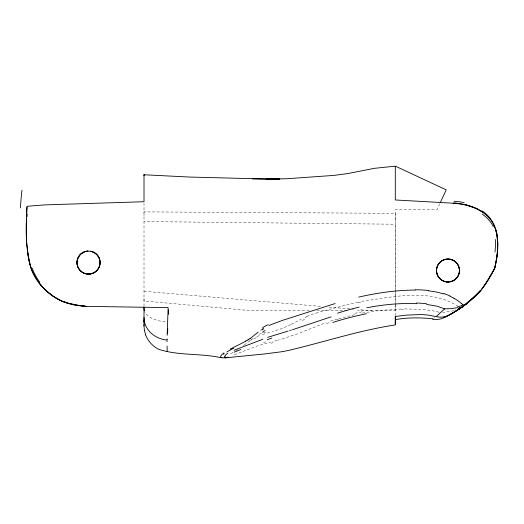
<?xml version="1.0" encoding="UTF-8"?>
<svg xmlns="http://www.w3.org/2000/svg" width="524" height="524" viewBox="0 0 524 524"><rect width="100%" height="100%" fill="white"/><g stroke="black" fill="none" stroke-linecap="round" stroke-linejoin="round"><path stroke-width="0.39" stroke-dasharray="2.62 1.97" d="M144.008 306.442L144.008 203.358M395.299 305.374L395.299 310.778L357.414 310.778M395.299 304.601L395.299 224.226L144.008 221.554M395.299 220.774L395.299 213.32L144.008 211.893L144.008 215.6M439.695 203.829L436.97 209.672L395.299 209.672L395.299 315.697M244.204 345.106L249.85 340.639M243.28 345.886L243.739 345.499M434.442 317.957L434.861 317.649M251.206 339.709L253.315 338.386M237.136 350.366L229.964 354.034M291.337 324.245L301.136 319.312M290.761 324.539L282.213 328.424L272.342 331.64M304.975 317.537L306.94 316.673M256.911 336.572L260.192 335.262M300.154 332.806L326.066 322.594M297.697 333.788L279.836 339.67M234.424 354.741L257.684 345.794L270.816 342.002M316.011 313.201L321.887 311.335M262.426 334.502L265.301 333.631M330.572 321.12L335.74 319.555M453.876 310.712L442.714 312.573M267.26 333.067L271.589 331.849M338.707 318.716L355.01 314.616M279.076 339.88L277.936 340.181M277.176 340.377L272.624 341.543M358.161 302.073L324.127 310.667A110.368 43.531 -15.8 0 0 321.874 311.295M361.567 301.359C393 297.036 429.018 287.977 457.734 306.082M362.281 313.083L379.946 310.404L400.814 309.009M404.58 308.911L423.137 309.383L436.937 311.466M309.18 310.778L252.103 310.778L144.008 300.973L144.008 297.272M316.889 310.778L347.975 310.778M144.008 291.285L322.398 306.533M328.915 307.09L353.353 309.18M360.682 309.808L372.086 310.778M165.283 321.854A25.971 13.467 0 0 1 144.906 312.114M271.196 343.279A66.954 0.603 -19.3 0 1 273.187 342.572M263.546 342.454A91.464 7.041 -12.6 0 1 265.668 341.897M326.55 323.59A92.231 37.315 -17.2 0 1 330.932 322.155M335.838 319.981A131.105 62.618 -17.1 0 1 338.779 319.142M354.99 313.319A144.035 74.965 -17.2 0 1 362.392 311.773M400.945 309.291A155.949 78.508 7 0 1 404.692 309.199M436.878 311.695A50.402 49.885 3.5 0 1 439.21 312.33M455.31 309.422A18.464 9.373 -30.1 0 1 454.904 309.553M224.357 356.798A82.15 0.557 -26.4 0 1 225.89 355.993M237.916 349.698A124.005 65.421 51.7 0 1 237.51 349.921M250.426 340.613A42.352 12.209 -18.9 0 1 251.782 339.696M254.133 338.818A34.112 18.117 -2.7 0 1 257.703 337.129M259.007 334.233A46.557 26.855 0.1 0 1 261.312 333.402M263.605 332.733A96.18 30.49 -9 0 1 265.629 332.137M302.289 320.465A99.285 54.332 -15.8 0 1 306.036 318.749M306.828 316.529A78.954 49.223 -13.9 0 1 315.926 313.031M358.147 302.689A160.134 85.74 -17.8 0 1 361.527 301.981"/><path stroke-width="0.79" d="M144.008 325.273L144.008 307.261L144.008 308.61A25.971 13.467 0 0 0 144.401 310.928M144.008 175.003L144.008 201.72L44.448 204.904L27.032 206.292L26.966 207.34M395.299 321.507L395.299 324.939C359.025 330.375 324.107 342.087 288.482 350.438A177.708 177.708 0 0 1 280.307 351.938L263.5 354.08L225.575 357.813C222.635 357.303 226.63 353.733 227.874 353.314M395.299 321.094L395.299 320.478M395.299 319.961L395.299 319.666C407.738 317.334 420.883 317.557 433.158 318.854M395.299 318.415L395.299 317.603M395.299 316.941L395.299 316.568L396.851 316.273L406.349 315.107L420.687 314.564A81.469 81.469 0 0 1 428.475 315.134L436.23 316.607A17.292 17.292 0 0 0 441.319 317.131L442.714 317.027A19.087 19.087 0 0 0 449.54 314.832L450.411 314.361M395.299 166.311L395.299 199.972L453.948 203.253M167.058 341.694L167.064 341.072M26.207 229.735L26.213 228.87M220.316 357.551C199.978 353.124 178.219 355.888 158.445 349.174C152.589 346.168 147.932 341.019 145.613 334.856M26.449 219.314L26.436 239.422M167.077 339.886L167.071 340.109A25.971 22.742 0 0 1 144.008 317.511M220.519 356.929L221.311 355.193L223.899 352.868M26.233 227.147L26.56 241.237M26.233 227.219L26.318 223.584M26.272 225.431L26.298 224.396M167.163 335.347L168.119 307.621L86.506 306.383M26.305 224.056L26.324 223.368M26.39 221.161L26.344 222.68M26.455 219.097L26.56 216.157M26.429 219.949L26.475 218.678M26.547 216.53L26.586 215.534M26.58 215.678L26.757 211.408M26.698 212.711L26.979 207.144M26.796 210.543L26.848 209.469M26.881 208.847L26.927 207.995M497.42 252.81L495.455 265.079M497.086 255.719L497.78 243.765L496.628 233.566M497.021 256.243L496.464 259.884M496.372 260.402L494.577 268.511M495.344 265.596L495.108 266.631M494.99 267.148L494.748 268.183C497.911 254.31 499.968 238.846 493.942 225.431M440.324 202.48L446.212 189.852L395.299 166.134L395.299 166.704M494.564 268.55L494.099 269.467M494.466 268.733L494.191 269.284M494.08 269.5L488.381 279.574L482.611 288.062M493.719 270.201L485.434 284.093M485.06 284.637L482.159 288.678M482.565 288.128L480.39 290.984M457.518 307.595L451.328 308.649L444.614 308.872L436.269 316.581M258.221 332.118L250.203 338.504M461.428 303.396L463.616 305.413L467.323 303.069M467.205 303.16L465.548 304.457M466.91 303.396L466.367 303.822M465.987 304.117L464.716 305.086M465.188 304.732L460.727 307.961M464.441 305.296L462.771 306.527M260.867 330.087L261.463 329.662M462.489 306.723L460.832 307.804M462.358 306.815L461.965 307.09M461.605 307.352L450.725 314.184M460.439 308.164L458.159 309.691M262.485 328.954L263.539 328.26M248.939 339.375L247.656 340.187M457.753 309.959L456.535 310.732M456.135 310.987L455.323 311.492M454.911 311.741L452.507 313.175M460.766 307.843L459.843 307.66M452.009 313.463L443.926 317.701A17.914 17.914 0 0 1 432.66 319.214M245.913 341.222L230.147 349.108M268.851 325.463L282.593 320.341L335.124 303.547M262.766 339.257L234.064 350.242M267.659 337.351L288.056 331.103M227.992 357.132L225.575 357.813A15.582 15.484 84.4 0 1 221.573 357.682L220.565 357.204M331.116 316.837L292.451 329.747M291.324 330.1L290.604 330.323M289.51 330.657L289.877 330.552M221.953 357.604L221.573 357.682M358.73 297.095C377.365 292.857 396.426 290.093 415.571 290.073M366.826 307.771C383.247 304.588 400.015 302.944 416.744 303.697M394.755 166.219L374.503 168.315L347.366 173.641L333.781 175.409L286.51 178.756L266.264 179.018L189.256 177.04L144.008 174.761M266.264 179.018L279.796 179.136L252.444 178.881M453.181 203.201C473.781 203.423 496.981 215.58 497.505 239.193M86.074 306.344L86.467 306.383L75.915 305.053M86.467 306.383L80.211 305.682M85.294 306.258L84.508 306.18M84.122 306.134L83.021 306.016M426.549 304.411L437.016 306.173L444.614 308.872M456.987 203.535L464.795 204.76M428.396 290.761L436.643 292.045L443.789 293.918M82.707 305.983C66.227 305.217 50.442 297.291 40.243 284.309M79.596 305.597L66.594 302.885M75.443 304.975L74.264 304.765M74.035 304.719L65.068 302.381A46.878 46.878 0 0 1 61.066 300.763L53.514 296.499L46.643 291.056A65.71 65.71 0 0 1 42.483 286.903L37.021 279.999L32.743 272.408A47.33 47.33 0 0 1 31.126 268.386L28.624 258.587L27.052 246.555M464.762 204.746L467.67 205.428M465.672 204.943L474.829 207.786L482.008 211.565M468.58 205.67L477.783 209.128M63.718 301.883C56.474 299.06 50.009 294.495 44.52 289.032M449.9 296.23L453.974 298.228M39.909 283.897L38.9 282.613M38.809 282.495C31.014 272.866 28.296 260.474 27.248 248.428M494.302 226.25L494.676 227.134M31.23 268.681L30.196 265.465M495.639 229.839L496.398 232.577M144.395 330.323L145.613 334.901M29.894 264.378L27.661 252.116M27.628 251.795L27.51 250.845M27.477 250.531L27.372 249.575M27.268 248.625L27.196 247.99M27.13 247.354L26.999 246.07M27.012 246.188L26.678 242.691M26.907 245.101L26.953 245.586M26.809 244.138L26.855 244.623M26.763 243.634L26.449 239.651M144.008 325.876L144.395 330.362M26.6 241.721L26.639 242.206M26.383 238.433L26.429 239.311M167.195 351.565L167.071 346.01M26.298 236.684L26.338 237.555M26.272 235.807L26.2 230.599M395.299 316.372L395.299 324.029M144.008 174.747L144.008 175.664M144.008 320.066L144.008 321.31M144.008 321.415L144.008 322.332M144.008 324.566L144.008 325.961M20.436 207.956A89.99 19.08 87.4 0 1 21.988 190.153M39.516 281.827A53.075 49.184 -85.5 0 1 32.239 268.242M66.686 302.63A43.263 37.551 10.8 0 1 63.83 301.634M44.409 289.15A65.697 64.098 -55.3 0 1 38.593 282.613M27.032 216.654A94.405 13.166 89.1 0 1 27.137 213.916M452.376 281.08A11.508 11.469 -7.4 0 1 437.311 274.871A11.508 11.469 -7.4 0 1 443.612 259.871A11.508 11.469 -7.4 0 1 458.624 266.212A11.469 11.456 -19.1 0 1 459.168 267.836A11.39 11.371 -20.5 0 1 452.422 281.106M98.564 256.806A11.397 11.39 29.6 0 1 99.2 258.077A11.469 11.463 40.3 0 1 95.499 271.681M87.862 251.114A11.535 11.495 -2.6 0 0 77.696 266.592A11.535 11.495 -2.6 0 0 95.525 271.714A11.515 11.508 0 0 0 93.835 252.372A11.515 11.508 0 0 0 77.035 262.151A11.515 11.508 0 0 0 93.036 273.187M90.593 251.284A11.535 11.495 -2.6 0 1 98.499 256.845M95.512 271.694A11.692 11.639 22.1 0 1 93.01 273.135M90.731 251.225A11.554 11.554 0 0 1 97.857 269.395A11.554 11.554 0 0 1 78.384 268.078A11.554 11.554 0 0 1 87.901 251.035M480.148 290.761A118.142 116.105 -57.7 0 1 466.714 303.141M480.2 290.807A119.249 118.771 -27.3 0 1 467.231 302.78M494.721 268.17A132.867 132.867 0 0 1 480.403 290.997A120.933 120.933 0 0 1 449.533 314.813M480.41 291.003A121.313 121.313 0 0 1 443.913 317.675M168.433 314.269A81.914 0.983 -88.5 0 1 168.512 309.782M167.143 339.938A66.797 1.631 -86.8 0 1 167.156 339.008M167.595 333.519A60.607 1.598 -86.6 0 1 167.746 328.692M454.085 202.971A90.613 85.844 18.4 0 1 457.013 203.24M479.499 210.039A34.25 29.632 14.8 0 1 483.587 212.679M482.349 214.152A35.056 31.244 11.6 0 1 493.346 226.61M495.383 239.501A70.17 61.917 -60.8 0 1 494.984 252.024M482.381 211.041A34.741 33.195 -16.7 0 1 494.158 225.34M454.184 201.301A75.738 69.299 7.2 0 1 464.231 202.605M463.367 304.811A18.15 9.471 -25.3 0 1 457.668 306.822M460.098 307.365A18.464 9.373 -30.1 0 1 458.12 308.322M234.208 352.213A41.285 5.03 -15.5 0 1 240.883 349.482M267.299 339.703A54.575 11.613 -13.3 0 1 271.753 338.078M332.806 322.43A181.514 96.514 -17.7 0 1 366.479 313.719M416.6 303.01A86.722 46.931 8.4 0 1 426.543 303.71M223.676 354.414A143.766 9.262 -42.8 0 1 224.167 353.667M226.787 352.023A52.564 5.882 -19.8 0 1 233.763 348.224M247.452 339.997A92.781 62.88 28.5 0 1 245.697 341.006M250.086 338.366A89.932 64.341 43.4 0 1 248.802 339.205M262.55 332.236A48.418 15.393 -24.2 0 1 265.039 330.487M262.282 329.91A39.798 18.432 -16.8 0 1 263.29 329.229M262.662 327.638A38.94 26.01 -3.8 0 1 268.105 324.69M337.561 313.169A189.282 107.184 -19.3 0 1 359.163 307.084M415.519 289.798A86.637 59.474 9.2 0 1 428.409 290.453M443.88 293.623A62.716 62.71 -84.9 0 1 450.024 295.942M453.941 298.28A42.948 42.719 23.7 0 1 461.389 303.442M446.389 281.846A11.476 11.404 -22.4 0 0 458.618 266.218A11.476 11.404 -22.4 0 0 438.955 263.546A11.476 11.404 -22.4 0 0 446.389 281.846M442.204 280.438A11.476 11.476 0 0 0 459.469 270.594A11.476 11.476 0 0 0 442.308 260.559A11.476 11.476 0 0 0 442.204 280.438"/></g></svg>
